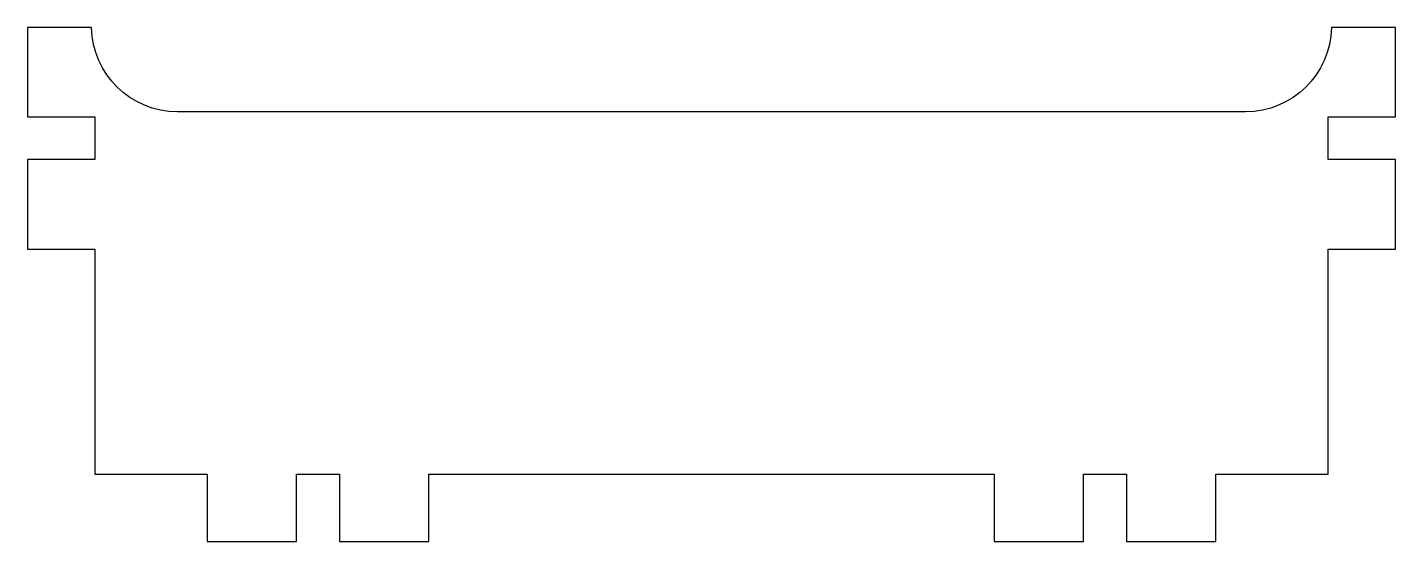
# Model space of a CAD drawing. Header units: millimetres. Extents: x -6 to 116, y -3 to 43.
import ezdxf

# ---------------------------------------------------------------- set-up
doc = ezdxf.new("R2010")
doc.units = ezdxf.units.MM

msp = doc.modelspace()

# ---------------------------------------------------------------- linework, layer by layer
msp.add_lwpolyline([(0.15, 23.15), (0.15, 3.15), (10.15, 3.15), (10.15, -2.85), (18.1, -2.85), (18.1, 3.15), (21.9, 3.15), (21.9, -2.85), (29.85, -2.85), (29.85, 3.15), (80.15, 3.15), (80.15, -2.85), (88.1, -2.85), (88.1, 3.15), (91.9, 3.15), (91.9, -2.85), (99.85, -2.85), (99.85, 3.15), (109.85, 3.15), (109.85, 23.15), (115.85, 23.15), (115.85, 31.1), (109.85, 31.1), (109.85, 34.9), (115.85, 34.9), (115.85, 42.85), (110.15, 42.85, -0.408482), (102.5, 35.35), (7.5, 35.35, -0.408482), (-0.15, 42.85), (-5.85, 42.85), (-5.85, 34.9), (0.15, 34.9), (0.15, 31.1), (-5.85, 31.1), (-5.85, 23.15)], format="xyb", close=True)

doc.saveas('drawing.dxf')
